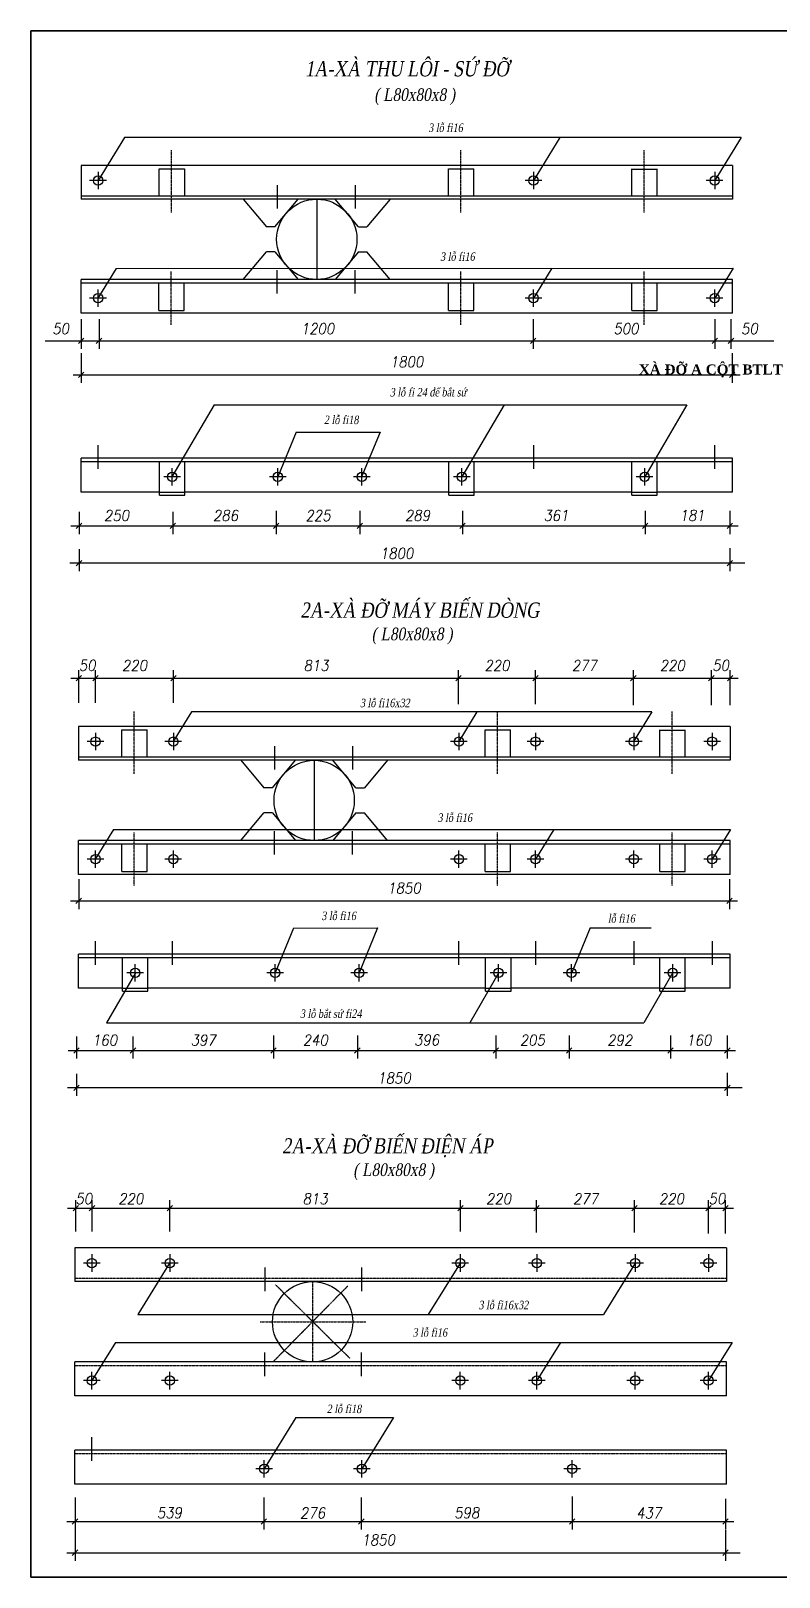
# Model space of a CAD drawing. Header units: inches. Extents: x -246336 to 136055, y -106871 to 69513.
# Drawn here: x 11875 to 17841, y 53889 to 66213 of the extents above; entities that cross this region are included whole.
import ezdxf
from ezdxf.enums import TextEntityAlignment as Align

# ---------------------------------------------------------------- set-up
doc = ezdxf.new("R2010")
doc.units = ezdxf.units.IN
doc.header["$MEASUREMENT"] = 0
doc.linetypes.add('DASHEDX2', pattern=[1.5, 1, -0.5])
for name, color, linetype in [('COTSAT', 3, 'Continuous'), ('D-XA', 7, 'Continuous'), ('KHUNG', 7, 'Continuous'), ('XA-TT1', 7, 'Continuous'), ('XA-TT2', 7, 'Continuous')]:
    doc.layers.add(name, color=color, linetype=linetype)
doc.styles.add('COM2', font='complex.shx', dxfattribs={"width": 0.9, "oblique": 10, "height": 2})
doc.styles.add('COM25', font='VNTIME_0.TTF', dxfattribs={"width": 0.8, "height": 2.5})
doc.styles.add('COM3', font='Vhtime.ttf', dxfattribs={"height": 3})
doc.styles.add('VN3DH', font='Vn3d.ttf', dxfattribs={"height": 5})

# ---------------------------------------------------------------- blocks, each defined once
blk = doc.blocks.new('_OBLIQUE')
at = {"color": 0, "linetype": 'ByBlock'}
blk.add_line((-0.5, -0.5), (0.5, 0.5), dxfattribs=at)

msp = doc.modelspace()

# ---------------------------------------------------------------- linework, layer by layer
for p, q in [((11875.012, 53889.047), (11875.012, 66213.492)), ((11875.012, 66213.492), (28723.012, 66213.492)), ((28723.012, 53889.047), (11875.012, 53889.047))]:
    msp.add_line(p, q)
at = {"linetype": 'Continuous'}
for p, q in [((12410.557, 65090.705), (12410.557, 64951.963)), ((15882.352, 65090.705), (15882.352, 64951.963)), ((17327.522, 65090.705), (17327.522, 64951.963)), ((12476.603, 65020.682), (12343.492, 65020.682)), ((13839.409, 64984.74), (13839.409, 64797.177)), ((14460.551, 64984.74), (14460.551, 64797.177)), ((15948.398, 65020.682), (15815.287, 65020.682)), ((17393.569, 65020.682), (17260.458, 65020.682)), ((13839.409, 64119.877), (13839.409, 64307.44)), ((14460.551, 64119.877), (14460.551, 64307.44)), ((12410.557, 64013.911), (12410.557, 64152.653)), ((15882.352, 64013.911), (15882.352, 64152.653)), ((17327.522, 64013.911), (17327.522, 64152.653)), ((12476.603, 64083.934), (12343.492, 64083.934)), ((15948.398, 64083.934), (15815.287, 64083.934)), ((17393.569, 64083.934), (17260.458, 64083.934)), ((12410.557, 62723.108), (12410.557, 62910.671)), ((15885.65, 62723.108), (15885.65, 62910.671)), ((17329.65, 62723.108), (17329.65, 62910.671)), ((13067.891, 62659.054), (12934.78, 62659.054)), ((13001.844, 62589.032), (13001.844, 62727.774)), ((13909.804, 62659.054), (13776.693, 62659.054)), ((13843.757, 62589.032), (13843.757, 62727.774)), ((14579.79, 62659.054), (14446.679, 62659.054)), ((14513.743, 62589.032), (14513.743, 62727.774)), ((15377.168, 62659.054), (15244.057, 62659.054)), ((15311.121, 62589.032), (15311.121, 62727.774)), ((16835.494, 62659.054), (16702.383, 62659.054)), ((16769.447, 62589.032), (16769.447, 62727.774)), ((12455.927, 60548.494), (12322.816, 60548.494)), ((12389.881, 60618.516), (12389.881, 60479.774)), ((13077.047, 60548.494), (12943.937, 60548.494)), ((13011.001, 60618.516), (13011.001, 60479.774)), ((15354.489, 60548.494), (15221.378, 60548.494)), ((15288.443, 60618.516), (15288.443, 60479.774)), ((15964.713, 60548.494), (15831.602, 60548.494)), ((15898.666, 60618.516), (15898.666, 60479.774)), ((16749.286, 60548.494), (16616.175, 60548.494)), ((16683.24, 60618.516), (16683.24, 60479.774)), ((17372.893, 60548.494), (17239.782, 60548.494)), ((17306.846, 60618.516), (17306.846, 60479.774)), ((13818.733, 60512.551), (13818.733, 60324.988)), ((14439.875, 60512.551), (14439.875, 60324.988)), ((13818.733, 59647.688), (13818.733, 59835.251)), ((14439.875, 59647.688), (14439.875, 59835.251)), ((12389.881, 59541.723), (12389.881, 59680.465)), ((13011.001, 59541.723), (13011.001, 59680.465)), ((15288.443, 59541.723), (15288.443, 59680.465)), ((15898.666, 59541.723), (15898.666, 59680.465)), ((16683.24, 59541.723), (16683.24, 59680.465)), ((17306.846, 59541.723), (17306.846, 59680.465)), ((12455.927, 59611.745), (12322.816, 59611.745)), ((13077.047, 59611.745), (12943.937, 59611.745)), ((15354.489, 59611.745), (15221.378, 59611.745)), ((15964.713, 59611.745), (15831.602, 59611.745)), ((16749.286, 59611.745), (16616.175, 59611.745)), ((17372.893, 59611.745), (17239.782, 59611.745)), ((12389.881, 58769.702), (12389.881, 58957.265)), ((13004.767, 58769.702), (13004.767, 58957.265)), ((15286.086, 58769.702), (15286.086, 58957.265)), ((15900.973, 58769.702), (15900.973, 58957.265)), ((16685.176, 58769.702), (16685.176, 58957.265)), ((17308.974, 58769.702), (17308.974, 58957.265)), ((12773.105, 58705.648), (12639.994, 58705.648)), ((12707.059, 58635.626), (12707.059, 58774.368)), ((13889.128, 58705.648), (13756.017, 58705.648)), ((13823.081, 58635.626), (13823.081, 58774.368)), ((14559.114, 58705.648), (14426.003, 58705.648)), ((14493.067, 58635.626), (14493.067, 58774.368)), ((15669.614, 58705.648), (15536.503, 58705.648)), ((15603.568, 58635.626), (15603.568, 58774.368)), ((16252.28, 58705.648), (16119.17, 58705.648)), ((16186.234, 58635.626), (16186.234, 58774.368)), ((17058.804, 58705.648), (16925.693, 58705.648)), ((16992.757, 58635.626), (16992.757, 58774.368)), ((12360.996, 56462.162), (12360.996, 56323.419)), ((12982.117, 56462.162), (12982.117, 56323.419)), ((15299.217, 56462.162), (15299.217, 56323.419)), ((15909.441, 56462.162), (15909.441, 56323.419)), ((16694.014, 56462.162), (16694.014, 56323.419)), ((17277.962, 56462.162), (17277.962, 56323.419)), ((12427.043, 56392.139), (12293.932, 56392.139)), ((13048.163, 56392.139), (12915.052, 56392.139)), ((13739.484, 56356.196), (13739.484, 56168.633)), ((14511.721, 56356.196), (14511.721, 56168.633)), ((15365.263, 56392.139), (15232.153, 56392.139)), ((15975.487, 56392.139), (15842.376, 56392.139)), ((16760.06, 56392.139), (16626.95, 56392.139)), ((17344.008, 56392.139), (17210.898, 56392.139)), ((13739.484, 55491.333), (13739.484, 55678.896)), ((14511.721, 55491.333), (14511.721, 55678.896)), ((12360.996, 55385.368), (12360.996, 55524.11)), ((12982.117, 55385.368), (12982.117, 55524.11)), ((15299.217, 55385.368), (15299.217, 55524.11)), ((15909.441, 55385.368), (15909.441, 55524.11)), ((16694.014, 55385.368), (16694.014, 55524.11)), ((17277.962, 55385.368), (17277.962, 55524.11)), ((12427.043, 55455.39), (12293.932, 55455.39)), ((13048.163, 55455.39), (12915.052, 55455.39)), ((15365.263, 55455.39), (15232.153, 55455.39)), ((15975.487, 55455.39), (15842.376, 55455.39)), ((16760.06, 55455.39), (16626.95, 55455.39)), ((17344.008, 55455.39), (17210.898, 55455.39)), ((12360.996, 54815.92), (12360.996, 55003.483)), ((13801.484, 54751.867), (13668.373, 54751.867)), ((13735.437, 54681.844), (13735.437, 54820.586)), ((14580.595, 54751.867), (14447.484, 54751.867)), ((14514.549, 54681.844), (14514.549, 54820.586)), ((16256.973, 54751.867), (16123.862, 54751.867)), ((16190.927, 54681.844), (16190.927, 54820.586))]:
    msp.add_line(p, q, dxfattribs=at)
at = {"layer": 'COTSAT', "linetype": 'Continuous'}
for p, q in [((12467.036, 65020.682), (12355.984, 65020.682)), ((15938.831, 65020.682), (15827.779, 65020.682)), ((17384.002, 65020.682), (17272.95, 65020.682)), ((12467.036, 64083.934), (12355.984, 64083.934)), ((15938.831, 64083.934), (15827.779, 64083.934)), ((17384.002, 64083.934), (17272.95, 64083.934)), ((13058.324, 62659.054), (12947.272, 62659.054)), ((13900.237, 62659.054), (13789.185, 62659.054)), ((14570.223, 62659.054), (14459.171, 62659.054)), ((15367.601, 62659.054), (15256.549, 62659.054)), ((16825.927, 62659.054), (16714.875, 62659.054)), ((12446.36, 60548.494), (12335.308, 60548.494)), ((13067.481, 60548.494), (12956.428, 60548.494)), ((15344.922, 60548.494), (15233.87, 60548.494)), ((15955.146, 60548.494), (15844.094, 60548.494)), ((16739.719, 60548.494), (16628.667, 60548.494)), ((17363.326, 60548.494), (17252.274, 60548.494)), ((12446.36, 59611.745), (12335.308, 59611.745)), ((13067.481, 59611.745), (12956.428, 59611.745)), ((15344.922, 59611.745), (15233.87, 59611.745)), ((15955.146, 59611.745), (15844.094, 59611.745)), ((16739.719, 59611.745), (16628.667, 59611.745)), ((17363.326, 59611.745), (17252.274, 59611.745)), ((12763.538, 58705.648), (12652.486, 58705.648)), ((13879.561, 58705.648), (13768.509, 58705.648)), ((14549.547, 58705.648), (14438.495, 58705.648)), ((15660.047, 58705.648), (15548.995, 58705.648)), ((16242.713, 58705.648), (16131.661, 58705.648)), ((17049.237, 58705.648), (16938.185, 58705.648)), ((12417.476, 56392.139), (12306.424, 56392.139)), ((13038.596, 56392.139), (12927.544, 56392.139)), ((15355.697, 56392.139), (15244.645, 56392.139)), ((15965.92, 56392.139), (15854.868, 56392.139)), ((16750.494, 56392.139), (16639.441, 56392.139)), ((17334.442, 56392.139), (17223.39, 56392.139)), ((12417.476, 55455.39), (12306.424, 55455.39)), ((13038.596, 55455.39), (12927.544, 55455.39)), ((15355.697, 55455.39), (15244.645, 55455.39)), ((15965.92, 55455.39), (15854.868, 55455.39)), ((16750.494, 55455.39), (16639.441, 55455.39)), ((17334.442, 55455.39), (17223.39, 55455.39)), ((13791.917, 54751.867), (13680.865, 54751.867)), ((14571.028, 54751.867), (14459.976, 54751.867)), ((16247.406, 54751.867), (16136.354, 54751.867))]:
    msp.add_line(p, q, dxfattribs=at)
at = {"layer": 'D-XA'}
for centre in [(12410.557, 65020.682), (15882.352, 65020.682), (17327.522, 65020.682), (12410.557, 64083.934), (15882.352, 64083.934), (17327.522, 64083.934), (13001.844, 62659.054), (13843.757, 62659.054), (14513.743, 62659.054), (15311.121, 62659.054), (16769.447, 62659.054), (12389.881, 60548.494), (13011.001, 60548.494), (15288.443, 60548.494), (15898.666, 60548.494), (16683.24, 60548.494), (17306.846, 60548.494), (12389.881, 59611.745), (13011.001, 59611.745), (15288.443, 59611.745), (15898.666, 59611.745), (16683.24, 59611.745), (17306.846, 59611.745), (12707.059, 58705.648), (13823.081, 58705.648), (14493.067, 58705.648), (15603.568, 58705.648), (16186.234, 58705.648), (16992.757, 58705.648), (12360.996, 56392.139), (12982.117, 56392.139), (15299.217, 56392.139), (15909.441, 56392.139), (16694.014, 56392.139), (17277.962, 56392.139), (12360.996, 55455.39), (12982.117, 55455.39), (15299.217, 55455.39), (15909.441, 55455.39), (16694.014, 55455.39), (17277.962, 55455.39), (13735.437, 54751.867), (14514.549, 54751.867), (16190.927, 54751.867)]:
    msp.add_circle(centre, 37.066, dxfattribs=at)
at = {"layer": 'XA-TT1', "linetype": 'DASHEDX2'}
for p, q in [((12996.286, 64765.09), (12996.286, 65261.874)), ((15303.062, 64765.09), (15303.062, 65261.874)), ((16764.293, 64765.09), (16764.293, 65261.874)), ((12992.465, 63871.212), (12992.465, 64296.954)), ((15303.062, 63871.212), (15303.062, 64296.954)), ((16764.293, 63871.212), (16764.293, 64296.954)), ((12697.679, 60292.901), (12697.679, 60789.686)), ((15595.509, 60292.901), (15595.509, 60789.686)), ((16987.604, 60292.901), (16987.604, 60789.686)), ((12697.679, 59399.023), (12697.679, 59824.765)), ((15595.509, 59399.023), (15595.509, 59824.765)), ((16987.604, 59399.023), (16987.604, 59824.765)), ((12226.212, 56270.834), (17421.012, 56270.834)), ((12226.212, 55576.696), (17421.012, 55576.696)), ((12226.212, 54873.172), (17421.012, 54873.172))]:
    msp.add_line(p, q, dxfattribs=at)
at = {"layer": 'XA-TT1'}
for p, q in [((17470.573, 65141.988), (12275.773, 65141.988)), ((12713.821, 64872.42), (12275.773, 64872.42)), ((17470.573, 64872.42), (12713.821, 64872.42)), ((12713.821, 64232.196), (12275.773, 64232.196)), ((17470.573, 64232.196), (12713.821, 64232.196)), ((17470.573, 63962.628), (12275.773, 63962.628)), ((12713.821, 62807.317), (12275.773, 62807.317)), ((17470.573, 62807.317), (12713.821, 62807.317)), ((12899.467, 62537.749), (12275.773, 62537.749)), ((16667.07, 62537.749), (15410.92, 62537.749)), ((17470.573, 62537.749), (16869.246, 62537.749)), ((17449.897, 60669.799), (12255.097, 60669.799)), ((12693.145, 60400.231), (12255.097, 60400.231)), ((17449.897, 60400.231), (12693.145, 60400.231)), ((12693.145, 59760.007), (12255.097, 59760.007)), ((17449.897, 59760.007), (12693.145, 59760.007)), ((17449.897, 59490.439), (12255.097, 59490.439)), ((12693.145, 58853.911), (12255.097, 58853.911)), ((17449.897, 58853.911), (12693.145, 58853.911)), ((12604.681, 58584.343), (12255.097, 58584.343)), ((15501.191, 58584.343), (12806.857, 58584.343)), ((16890.38, 58584.343), (15703.367, 58584.343)), ((17449.897, 58584.343), (17092.556, 58584.343)), ((17421.012, 56513.445), (12226.212, 56513.445)), ((12664.26, 56243.877), (12226.212, 56243.877)), ((17421.012, 56243.877), (12664.26, 56243.877)), ((12664.26, 55603.653), (12226.212, 55603.653)), ((17421.012, 55603.653), (12664.26, 55603.653)), ((17421.012, 55334.085), (12226.212, 55334.085)), ((12664.26, 54900.129), (12226.212, 54900.129)), ((17421.012, 54900.129), (12664.26, 54900.129)), ((17421.012, 54630.561), (12226.212, 54630.561))]:
    msp.add_line(p, q, dxfattribs=at)
at = {"layer": 'XA-TT1', "linetype": 'DASHEDX2', "ltscale": 3}
for p, q in [((12898.96, 64895.411), (12898.96, 65115.031)), ((12898.96, 65115.031), (13101.136, 65115.031)), ((13101.136, 64895.411), (13101.136, 65115.031)), ((15205.736, 65115.031), (15407.912, 65115.031)), ((15205.736, 64895.411), (15205.736, 65115.031)), ((15407.912, 64895.411), (15407.912, 65115.031)), ((16666.967, 64895.411), (16666.967, 65115.031)), ((16666.967, 65111.066), (16869.143, 65111.066)), ((16869.143, 64895.411), (16869.143, 65115.031)), ((12275.773, 64899.377), (17470.573, 64899.377)), ((12275.773, 64205.239), (17470.573, 64205.239)), ((12895.138, 63985.619), (12895.138, 64205.239)), ((13097.314, 63985.619), (13097.314, 64205.239)), ((15205.736, 63985.619), (15205.736, 64205.239)), ((15407.912, 63985.619), (15407.912, 64205.239)), ((16666.967, 63985.619), (16666.967, 64205.239)), ((16869.143, 63985.619), (16869.143, 64205.239)), ((12895.138, 63985.619), (13097.314, 63985.619)), ((15205.736, 63985.619), (15407.912, 63985.619)), ((16666.967, 63985.619), (16869.143, 63985.619)), ((12899.467, 62537.749), (13101.643, 62537.749)), ((15208.744, 62537.749), (15410.92, 62537.749)), ((16667.07, 62537.749), (16869.246, 62537.749)), ((12600.352, 60423.223), (12600.352, 60642.843)), ((12600.352, 60642.843), (12802.528, 60642.843)), ((12802.528, 60423.223), (12802.528, 60642.843)), ((15498.182, 60642.843), (15700.358, 60642.843)), ((15498.182, 60423.223), (15498.182, 60642.843)), ((15700.358, 60423.223), (15700.358, 60642.843)), ((16890.277, 60423.223), (16890.277, 60642.843)), ((16890.277, 60638.877), (17092.453, 60638.877)), ((17092.453, 60423.223), (17092.453, 60642.843)), ((12255.097, 60427.188), (17449.897, 60427.188)), ((12255.097, 59733.051), (17449.897, 59733.051)), ((12600.352, 59513.431), (12600.352, 59733.051)), ((12802.528, 59513.431), (12802.528, 59733.051)), ((15498.182, 59513.431), (15498.182, 59733.051)), ((15700.358, 59513.431), (15700.358, 59733.051)), ((16890.277, 59513.431), (16890.277, 59733.051)), ((17092.453, 59513.431), (17092.453, 59733.051)), ((12600.352, 59513.431), (12802.528, 59513.431)), ((15498.182, 59513.431), (15700.358, 59513.431)), ((16890.277, 59513.431), (17092.453, 59513.431)), ((12604.681, 58584.343), (12806.857, 58584.343)), ((15501.191, 58584.343), (15703.367, 58584.343)), ((16890.38, 58584.343), (17092.556, 58584.343))]:
    msp.add_line(p, q, dxfattribs=at)
at = {"layer": 'XA-TT1', "linetype": 'Continuous'}
for p, q in [((12275.773, 62780.36), (12625.357, 62780.36)), ((12625.357, 62780.36), (17470.573, 62780.36)), ((12899.467, 62513.725), (12899.467, 62780.36)), ((13101.643, 62513.725), (13101.643, 62780.36)), ((15208.744, 62513.725), (15208.744, 62780.36)), ((15410.92, 62513.725), (15410.92, 62780.36)), ((16667.07, 62513.725), (16667.07, 62780.36)), ((16869.246, 62513.725), (16869.246, 62780.36)), ((12899.467, 62513.725), (13101.643, 62513.725)), ((15208.744, 62537.749), (13101.643, 62537.749)), ((15208.744, 62513.725), (15410.92, 62513.725)), ((16667.07, 62513.725), (16869.246, 62513.725)), ((12255.097, 58826.954), (12604.681, 58826.954)), ((12604.681, 58560.319), (12604.681, 58826.954)), ((12604.681, 58826.954), (17449.897, 58826.954)), ((12806.857, 58560.319), (12806.857, 58826.954)), ((15501.191, 58560.319), (15501.191, 58826.954)), ((15703.367, 58560.319), (15703.367, 58826.954)), ((16890.38, 58560.319), (16890.38, 58826.954)), ((17092.556, 58560.319), (17092.556, 58826.954)), ((12604.681, 58560.319), (12806.857, 58560.319)), ((15501.191, 58560.319), (15703.367, 58560.319)), ((16890.38, 58560.319), (17092.556, 58560.319))]:
    msp.add_line(p, q, dxfattribs=at)
at = {"layer": 'XA-TT1'}
for points in [[(12275.773, 65141.988), (12275.773, 64872.42)], [(17470.573, 65141.988), (17470.573, 64872.42)], [(12275.773, 63962.628), (12275.773, 64232.196)], [(17470.573, 63962.628), (17470.573, 64232.196)], [(12275.773, 62537.749), (12275.773, 62807.317)], [(17470.573, 62537.749), (17470.573, 62807.317)], [(12255.097, 60669.799), (12255.097, 60400.231)], [(17449.897, 60669.799), (17449.897, 60400.231)], [(12255.097, 59490.439), (12255.097, 59760.007)], [(17449.897, 59490.439), (17449.897, 59760.007)], [(12255.097, 58584.343), (12255.097, 58853.911)], [(17449.897, 58584.343), (17449.897, 58853.911)], [(12226.212, 56513.445), (12226.212, 56243.877)], [(17421.012, 56513.445), (17421.012, 56243.877)], [(12226.212, 55334.085), (12226.212, 55603.653)], [(17421.012, 55334.085), (17421.012, 55603.653)], [(12226.212, 54630.561), (12226.212, 54900.129)], [(17421.012, 54630.561), (17421.012, 54900.129)]]:
    msp.add_lwpolyline(points, dxfattribs=at)
at = {"layer": 'XA-TT2'}
for p, q in [((11875.012, 66213.492), (11875.012, 53889.047)), ((28723.012, 66213.492), (11875.012, 66213.492)), ((14154.441, 64872.42), (14154.441, 64232.196)), ((14133.765, 60400.231), (14133.765, 59760.007)), ((11875.012, 53889.047), (28723.012, 53889.047))]:
    msp.add_line(p, q, dxfattribs=at)
at = {"layer": 'XA-TT2', "color": 8}
for p, q in [((12620.807, 65363.986), (12410.557, 65021.334)), ((17538.842, 65363.986), (12620.807, 65363.986)), ((16093.78, 65363.986), (15886.946, 65027.883)), ((17538.842, 65363.986), (17331.607, 65027.232)), ((12555.247, 64320.779), (12409.094, 64083.282)), ((12555.247, 64320.779), (17474.629, 64321.431)), ((16029.458, 64321.431), (15883.305, 64083.934)), ((17474.629, 64321.431), (17328.476, 64083.934)), ((12276.685, 63915.755), (12276.685, 63678.625)), ((12417.981, 63915.755), (12417.981, 63678.625)), ((15879.723, 63915.755), (15879.723, 63678.625)), ((17328.002, 63915.755), (17328.002, 63678.625)), ((17457.524, 63915.755), (17457.524, 63678.625)), ((11987.729, 63743.425), (17800.258, 63743.425)), ((12276.685, 63645.253), (12276.685, 63408.123)), ((17466.19, 63645.253), (17466.19, 63408.123)), ((12211.885, 63472.923), (17530.99, 63472.923)), ((13335.697, 63233.235), (12999.873, 62659.054)), ((13335.697, 63233.235), (17105.716, 63233.235)), ((15647.899, 63233.235), (15312.075, 62659.054)), ((17105.716, 63233.235), (16769.892, 62659.054)), ((13989.401, 63016.078), (13843.248, 62659.054)), ((13989.401, 63016.078), (14658.851, 63016.447)), ((14658.851, 63016.447), (14512.281, 62658.403)), ((12258.509, 62379.976), (12258.509, 62202.993)), ((13006.547, 62379.976), (13006.547, 62202.993)), ((13006.547, 62379.976), (13006.547, 62202.993)), ((13829.856, 62387.745), (13829.856, 62202.993)), ((13829.856, 62387.745), (13829.856, 62202.993)), ((14498.845, 62387.745), (14498.845, 62202.993)), ((14498.845, 62387.745), (14498.845, 62202.993)), ((15315.872, 62387.745), (15315.872, 62202.993)), ((15315.872, 62387.745), (15315.872, 62202.993)), ((16773.24, 62387.745), (16773.24, 62202.993)), ((16773.24, 62387.745), (16773.24, 62202.993)), ((17448.933, 62387.745), (17448.933, 62202.993)), ((12193.709, 62267.793), (12774.488, 62267.793)), ((12644.888, 62267.793), (13894.656, 62267.793)), ((13765.056, 62267.793), (14563.645, 62267.793)), ((14434.045, 62267.793), (15668.255, 62267.793)), ((15538.655, 62267.793), (16251.676, 62267.793)), ((16122.076, 62267.793), (17060.686, 62267.793)), ((16931.086, 62267.793), (17513.733, 62267.793)), ((12258.509, 62082.921), (12258.509, 61905.939)), ((17448.933, 62090.691), (17448.933, 61905.939)), ((17567.512, 61970.739), (12186.668, 61970.739)), ((12193.317, 61053.623), (12455.623, 61053.623)), ((12258.117, 60856.597), (12258.117, 61118.423)), ((12326.023, 61053.623), (13077.683, 61053.623)), ((12390.823, 60856.597), (12390.823, 61118.423)), ((12390.823, 60856.597), (12390.823, 61118.423)), ((12948.083, 61053.623), (15350.276, 61053.623)), ((13012.883, 60856.597), (13012.883, 61118.423)), ((13012.883, 60856.597), (13012.883, 61118.423)), ((15220.676, 61053.623), (15964.041, 61053.623)), ((15285.476, 60848.313), (15285.476, 61118.423)), ((15285.476, 60848.313), (15285.476, 61118.423)), ((15834.441, 61053.623), (16743.69, 61053.623)), ((15899.241, 60848.313), (15899.241, 61118.423)), ((15899.241, 60848.313), (15899.241, 61118.423)), ((16614.09, 61053.623), (17365.75, 61053.623)), ((16678.89, 60840.029), (16678.89, 61118.423)), ((16678.89, 60840.029), (16678.89, 61118.423)), ((17236.15, 61053.623), (17515.044, 61053.623)), ((17300.95, 60840.029), (17300.95, 61118.423)), ((17300.95, 60840.029), (17300.95, 61118.423)), ((17450.244, 60840.029), (17450.244, 61118.423)), ((13154.738, 60785.991), (13008.585, 60548.494)), ((16825.514, 60785.991), (13154.738, 60785.991)), ((15432.18, 60785.991), (15286.027, 60548.494)), ((16825.514, 60785.991), (16679.361, 60548.494)), ((12534.571, 59848.591), (12388.418, 59611.094)), ((12534.571, 59848.591), (17453.953, 59849.242)), ((16045.773, 59849.242), (15899.62, 59611.745)), ((17453.953, 59849.242), (17307.8, 59611.745)), ((12256.009, 59450.888), (12256.009, 59213.759)), ((17445.514, 59450.888), (17445.514, 59213.759)), ((12191.209, 59278.559), (17510.314, 59278.559)), ((13968.725, 59062.672), (13822.572, 58705.648)), ((13968.725, 59062.672), (14638.175, 59063.041)), ((14638.175, 59063.041), (14491.605, 58704.997)), ((16333.785, 59063.974), (16187.632, 58706.951)), ((16333.785, 59063.974), (16820.304, 59064.343)), ((12708.012, 58705.648), (12476.842, 58306.157)), ((15605.475, 58707.296), (15374.304, 58307.805)), ((16994.665, 58707.296), (16763.494, 58307.805)), ((12476.842, 58306.157), (16763.494, 58307.805)), ((12237.833, 58198.309), (12237.833, 58021.326)), ((12689.012, 58198.309), (12689.012, 58021.326)), ((12689.012, 58198.309), (12689.012, 58021.326)), ((13809.18, 58206.078), (13809.18, 58021.326)), ((13809.18, 58206.078), (13809.18, 58021.326)), ((14478.169, 58206.078), (14478.169, 58021.326)), ((14478.169, 58206.078), (14478.169, 58021.326)), ((15582.779, 58206.078), (15582.779, 58021.326)), ((15582.779, 58206.078), (15582.779, 58021.326)), ((16166.2, 58206.078), (16166.2, 58021.326)), ((16166.2, 58206.078), (16166.2, 58021.326)), ((16975.21, 58206.078), (16975.21, 58021.326)), ((16975.21, 58206.078), (16975.21, 58021.326)), ((17428.257, 58206.078), (17428.257, 58021.326)), ((12173.033, 58086.126), (12753.812, 58086.126)), ((12624.212, 58086.126), (13873.98, 58086.126)), ((13744.38, 58086.126), (14542.969, 58086.126)), ((14413.369, 58086.126), (15647.579, 58086.126)), ((15517.979, 58086.126), (16231, 58086.126)), ((16101.4, 58086.126), (17040.01, 58086.126)), ((16910.41, 58086.126), (17493.057, 58086.126)), ((12237.833, 57901.255), (12237.833, 57724.272)), ((17428.257, 57909.024), (17428.257, 57724.272)), ((17546.836, 57789.072), (12165.992, 57789.072)), ((12167.8, 56829.777), (12427.156, 56829.777)), ((12232.6, 56643.699), (12232.6, 56894.577)), ((12297.556, 56829.777), (13046.99, 56829.777)), ((12362.356, 56643.699), (12362.356, 56894.577)), ((12362.356, 56643.699), (12362.356, 56894.577)), ((12917.39, 56829.777), (15366.4, 56829.777)), ((12982.19, 56642.749), (12982.19, 56894.577)), ((12982.19, 56642.749), (12982.19, 56894.577)), ((15236.8, 56829.777), (15972.156, 56829.777)), ((15301.6, 56642.749), (15301.6, 56894.577)), ((15301.6, 56642.749), (15301.6, 56894.577)), ((15842.556, 56829.777), (16753.263, 56829.777)), ((15907.356, 56634.789), (15907.356, 56894.577)), ((15907.356, 56634.789), (15907.356, 56894.577)), ((16623.663, 56829.777), (17343.079, 56829.777)), ((16688.463, 56634.789), (16688.463, 56894.577)), ((16688.463, 56634.789), (16688.463, 56894.577)), ((17213.479, 56829.777), (17478.577, 56829.777)), ((17278.279, 56626.828), (17278.279, 56894.577)), ((17278.279, 56626.828), (17278.279, 56894.577)), ((17413.777, 56626.828), (17413.777, 56894.577)), ((12979.636, 56391.488), (12726.398, 55981.737)), ((15297.246, 56392.139), (15044.008, 55982.388)), ((16693.505, 56392.139), (16440.267, 55982.388)), ((12726.398, 55981.737), (16440.267, 55982.388)), ((12548.903, 55758.781), (12360.996, 55454.739)), ((12548.903, 55758.781), (17466.042, 55759.644)), ((16096.839, 55759.433), (15908.932, 55455.39)), ((17466.314, 55760.084), (17278.407, 55456.042)), ((13988.167, 55161.618), (13734.928, 54751.867)), ((13988.167, 55161.618), (14765.815, 55161.618)), ((14765.815, 55161.618), (14512.577, 54751.867)), ((12226.887, 54522.26), (12226.887, 54267.799)), ((13732.676, 54522.26), (13732.676, 54267.799)), ((13732.676, 54522.26), (13732.676, 54267.799)), ((14509.858, 54522.26), (14509.858, 54267.799)), ((14509.858, 54522.26), (14509.858, 54267.799)), ((16190.513, 54531.962), (16190.513, 54267.799)), ((16190.513, 54531.962), (16190.513, 54267.799)), ((17414.573, 54512.557), (17414.573, 54267.799)), ((12162.087, 54332.599), (13797.476, 54332.599)), ((12226.887, 54273.168), (12226.887, 54018.707)), ((13667.876, 54332.599), (14574.658, 54332.599)), ((14445.058, 54332.599), (16255.313, 54332.599)), ((16125.713, 54332.599), (17479.373, 54332.599)), ((17414.573, 54263.465), (17414.573, 54018.707)), ((12162.087, 54083.507), (17530.225, 54083.507))]:
    msp.add_line(p, q, dxfattribs=at)
at = {"layer": 'XA-TT2', "color": 2}
for p, q in [((13568.508, 64872.631), (13753.836, 64651.046)), ((13821.228, 64651.046), (14006.556, 64872.631)), ((14487.654, 64651.046), (14302.326, 64872.631)), ((14740.374, 64872.631), (14555.046, 64651.046)), ((13821.228, 64651.046), (13753.836, 64651.046)), ((14487.654, 64651.046), (14555.046, 64651.046)), ((13568.508, 64231.985), (13753.836, 64453.57)), ((13821.228, 64453.57), (13753.836, 64453.57)), ((13821.228, 64453.57), (14006.556, 64231.985)), ((14487.654, 64453.57), (14302.326, 64231.985)), ((14487.654, 64453.57), (14555.046, 64453.57)), ((14740.374, 64231.985), (14555.046, 64453.57)), ((13547.832, 60400.442), (13733.16, 60178.857)), ((13800.552, 60178.857), (13985.88, 60400.442)), ((14466.978, 60178.857), (14281.65, 60400.442)), ((14719.698, 60400.442), (14534.37, 60178.857)), ((13800.552, 60178.857), (13733.16, 60178.857)), ((14466.978, 60178.857), (14534.37, 60178.857)), ((13547.832, 59759.797), (13733.16, 59981.382)), ((13800.552, 59981.382), (13733.16, 59981.382)), ((13800.552, 59981.382), (13985.88, 59759.797)), ((14466.978, 59981.382), (14281.65, 59759.797)), ((14466.978, 59981.382), (14534.37, 59981.382)), ((14719.698, 59759.797), (14534.37, 59981.382))]:
    msp.add_line(p, q, dxfattribs=at)
at = {"layer": 'XA-TT2', "linetype": 'DASHEDX2'}
for p, q in [((13809.95, 55608.277), (14401.048, 56208.897)), ((13825.369, 56219.164), (14416.468, 55633.945)), ((14121.669, 56243.877), (14121.669, 55603.653)), ((13702.01, 55923.765), (14544.967, 55923.765))]:
    msp.add_line(p, q, dxfattribs=at)
at = {"layer": 'XA-TT2'}
for centre in [(14154.441, 64552.308), (14133.765, 60080.119), (14121.669, 55923.765)]:
    msp.add_circle(centre, 320.112, dxfattribs=at)

# ---------------------------------------------------------------- block references
at = {"layer": 'XA-TT2', "color": 8, "xscale": 43.19999999999709, "yscale": 43.20000000000073, "zscale": 43.2, "rotation": 180}
for p in [(12276.685, 63743.425), (12417.981, 63743.425), (15879.723, 63743.425), (17328.002, 63743.425), (17457.524, 63743.425), (12276.685, 63472.923), (12258.509, 62267.793), (13006.547, 62267.793), (13829.856, 62267.793), (14498.845, 62267.793), (15315.872, 62267.793), (16773.24, 62267.793), (12258.509, 61970.739), (12258.117, 61053.623), (12390.823, 61053.623), (13012.883, 61053.623), (15285.476, 61053.623), (15899.241, 61053.623), (16678.89, 61053.623), (17300.95, 61053.623), (12256.009, 59278.559), (12237.833, 58086.126), (12689.012, 58086.126), (13809.18, 58086.126), (14478.169, 58086.126), (15582.779, 58086.126), (16166.2, 58086.126), (16975.21, 58086.126), (12237.833, 57789.072), (12232.6, 56829.777), (12982.19, 56829.777), (15301.6, 56829.777), (15907.356, 56829.777), (16688.463, 56829.777), (17278.279, 56829.777), (12226.887, 54332.599), (13732.676, 54332.599), (14509.858, 54332.599), (16190.513, 54332.599), (12226.887, 54083.507)]:
    msp.add_blockref('_OBLIQUE', p, dxfattribs=at)
at = {"layer": 'XA-TT2', "color": 8, "xscale": 43.19999999999709, "yscale": 43.20000000000073, "zscale": 43.2}
for p in [(17466.19, 63472.923), (13006.547, 62267.793), (13829.856, 62267.793), (14498.845, 62267.793), (15315.872, 62267.793), (16773.24, 62267.793), (17448.933, 62267.793), (17448.933, 61970.739), (12390.823, 61053.623), (13012.883, 61053.623), (15285.476, 61053.623), (15899.241, 61053.623), (16678.89, 61053.623), (17300.95, 61053.623), (17450.244, 61053.623), (17445.514, 59278.559), (12689.012, 58086.126), (13809.18, 58086.126), (14478.169, 58086.126), (15582.779, 58086.126), (16166.2, 58086.126), (16975.21, 58086.126), (17428.257, 58086.126), (17428.257, 57789.072), (12362.356, 56829.777), (12982.19, 56829.777), (15301.6, 56829.777), (15907.356, 56829.777), (16688.463, 56829.777), (17278.279, 56829.777), (17413.777, 56829.777), (13732.676, 54332.599), (14509.858, 54332.599), (16190.513, 54332.599), (17414.573, 54332.599), (17414.573, 54083.507)]:
    msp.add_blockref('_OBLIQUE', p, dxfattribs=at)
at = {"layer": 'XA-TT2', "color": 4, "xscale": 43.19999999999709, "yscale": 43.20000000000073, "zscale": 43.2, "rotation": 180}
msp.add_blockref('_OBLIQUE', (12362.356, 56829.777), dxfattribs=at)

# ---------------------------------------------------------------- texts
at = {"style": 'COM3', "oblique": 10, "width": 0.8}
for s, p in [('1A-xµ thu l«i - sø ®ì', (14060.737, 65851.311)), ('2A-Xµ ®ì m¸y biÕn dßng', (14024.473, 61536.05)), ('2A-Xµ ®ì biÕn ®iÖn ¸p', (13877.595, 57265.425))]:
    msp.add_text(s, height=121.3056, dxfattribs=at).set_placement(p)
at = {"layer": 'D-XA', "style": 'COM25', "oblique": 10, "width": 0.8}
for p in [(14613.345, 65655.069), (14592.669, 61356.321), (14445.791, 57085.696)]:
    msp.add_text('( L80x80x8 )', height=101.088, dxfattribs=at).set_placement(p)
for s, p in [('3 lç fi16', (15319.234, 65408.225)), ('3 lç fi16', (15414.033, 64380.854)), ('3 lç fi 24 ®Ó b¾t sø', (15346.423, 63299.875)), ('2 lç fi18', (14487.593, 63079.321)), ('3 lç fi16x32', (14897.061, 60823.104)), ('3 lç fi16', (15393.357, 59908.665)), ('3 lç fi16', (14466.917, 59125.915)), ('lç fi16', (16691.277, 59104.793)), ('3 lç b¾t sø fi24', (14512.309, 58346.085)), ('3 lç fi16x32', (15842.269, 56024.188)), ('3 lç fi16', (15194.669, 55805.084)), ('2 lç fi18', (14509.926, 55195.872))]:
    msp.add_text(s, height=67.392, dxfattribs=at).set_placement(p, align=Align.RIGHT)
at = {"layer": 'KHUNG', "insert": (17533.267, 63501.713), "char_height": 80, "width": 1975.528, "attachment_point": 5, "style": 'VN3DH'}
msp.add_mtext('{\\f.VnTimeH|b1|i0|c0|p34;xµ ®ì a cét BTLT (X®a-2)}', dxfattribs=at)
at = {"layer": 'XA-TT2', "char_height": 86.4, "attachment_point": 5, "style": 'COM2'}
for s, insert in [('\\A1;50', (12112.653, 63839.66)), ('1200', (14160.975, 63839.66)), ('500', (16620.754, 63839.66)), ('\\A1;50', (17604.664, 63839.66)), ('1800', (14871.438, 63575.333)), ('250', (12558.314, 62350.654)), ('286', (13427.479, 62350.747)), ('225', (14164.35, 62350.248)), ('289', (14958.382, 62351.153)), ('361', (16062.602, 62350.747)), ('181', (17148.194, 62350.654)), ('1800', (14791.771, 62048.893)), ('\\A1;50', (12324.47, 61156.033)), ('\\A1;220', (12701.853, 61155.253)), ('\\A1;813', (14149.179, 61155.253)), ('\\A1;220', (15592.358, 61155.253)), ('\\A1;277', (16289.065, 61155.253)), ('\\A1;220', (16989.92, 61155.253)), ('\\A1;50', (17375.597, 61156.033)), ('\\A1;1850', (14850.762, 59380.969)), ('\\A1;160', (12463.422, 58168.987)), ('\\A1;397', (13249.096, 58169.081)), ('\\A1;240', (14143.674, 58168.581)), ('\\A1;396', (15030.474, 58169.486)), ('\\A1;205', (15874.489, 58169.362)), ('\\A1;292', (16570.705, 58169.081)), ('\\A1;160', (17201.733, 58168.987)), ('1850', (14771.095, 57867.227)), ('\\A1;50', (12297.478, 56905.33)), ('\\A1;220', (12672.273, 56904.549)), ('\\A1;813', (14141.895, 56904.549)), ('\\A1;220', (15604.478, 56904.549)), ('277', (16297.91, 56904.549)), ('\\A1;220', (16983.371, 56904.549)), ('\\A1;50', (17346.028, 56905.33)), ('\\A1;539', (12979.782, 54400.926)), ('\\A1;276', (14121.267, 54400.052)), ('\\A1;598', (15350.185, 54400.926)), ('\\A1;437', (16802.543, 54399.646)), ('1850', (14645.369, 54185.174))]:
    msp.add_mtext(s, dxfattribs=dict(at, insert=insert))

doc.saveas('drawing.dxf')
